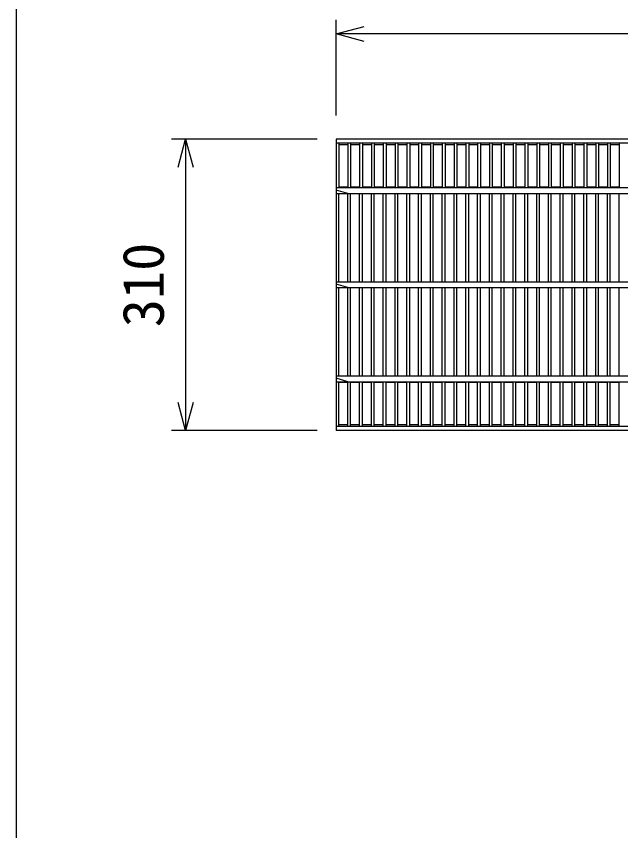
# Model space of a CAD drawing. Units: millimetres, scale not verified. Extents: x -33600 to 33600, y -11880 to 11880.
# Drawn here: x -30951 to -30308, y -7294 to -6428 of the extents above; entities that cross this region are included whole.
import ezdxf
from ezdxf.enums import TextEntityAlignment as Align

# ---------------------------------------------------------------- set-up
doc = ezdxf.new("R2010")
doc.units = ezdxf.units.MM
doc.header["$LTSCALE"] = 40
for name, color, linetype, lineweight in [('0-0_DIM', 7, 'Continuous', 25), ('0-2_HATCH', 6, 'Continuous', 25), ('0-6_TXT', 7, 'Continuous', 25)]:
    doc.layers.add(name, color=color, linetype=linetype, lineweight=lineweight)
doc.styles.add('ＭＳ ゴシック', font='')
doc.styles.get('ＭＳ ゴシック').set_extended_font_data('MS Gothic')

msp = doc.modelspace()

# ---------------------------------------------------------------- linework, layer by layer
at = {"layer": '0-0_DIM'}
for p, q in [((-30610.84, -6533.78), (-30610.84, -6432.19)), ((-29615.84, -6447.19), (-30610.84, -6447.19)), ((-30630.84, -6559), (-30785.84, -6559)), ((-30770.84, -6559), (-30770.84, -6869)), ((-30630.84, -6869), (-30785.84, -6869))]:
    msp.add_line(p, q, dxfattribs=at)
for points in [[(-30580.84, -6455.23), (-30610.84, -6447.19), (-30580.84, -6439.15)], [(-30778.88, -6589), (-30770.84, -6559), (-30762.8, -6589)], [(-30762.8, -6839), (-30770.84, -6869), (-30778.88, -6839)]]:
    msp.add_lwpolyline(points, dxfattribs=at)
at = {"layer": '0-2_HATCH'}
for p, q in [((-30610.84, -6559), (-30610.84, -6869)), ((-29615.84, -6559), (-30610.84, -6559)), ((-29615.84, -6563.5), (-30610.84, -6563.5)), ((-30607.84, -6563.5), (-30607.84, -6611)), ((-30598.28, -6563.5), (-30598.28, -6611)), ((-30595.28, -6563.5), (-30595.28, -6611)), ((-30585.73, -6563.5), (-30585.73, -6611)), ((-30582.73, -6563.5), (-30582.73, -6611)), ((-30573.17, -6563.5), (-30573.17, -6611)), ((-30570.17, -6563.5), (-30570.17, -6611)), ((-30560.61, -6563.5), (-30560.61, -6611)), ((-30557.61, -6563.5), (-30557.61, -6611)), ((-30548.06, -6563.5), (-30548.06, -6611)), ((-30545.06, -6563.5), (-30545.06, -6611)), ((-30535.5, -6563.5), (-30535.5, -6611)), ((-30532.5, -6563.5), (-30532.5, -6611)), ((-30522.94, -6563.5), (-30522.94, -6611)), ((-30519.94, -6563.5), (-30519.94, -6611)), ((-30510.39, -6563.5), (-30510.39, -6611)), ((-30507.39, -6563.5), (-30507.39, -6611)), ((-30497.83, -6563.5), (-30497.83, -6611)), ((-30494.83, -6563.5), (-30494.83, -6611)), ((-30485.27, -6563.5), (-30485.27, -6611)), ((-30482.27, -6563.5), (-30482.27, -6611)), ((-30472.72, -6563.5), (-30472.72, -6611)), ((-30469.72, -6563.5), (-30469.72, -6611)), ((-30460.16, -6563.5), (-30460.16, -6611)), ((-30457.16, -6563.5), (-30457.16, -6611)), ((-30447.6, -6563.5), (-30447.6, -6611)), ((-30444.6, -6563.5), (-30444.6, -6611)), ((-30435.04, -6563.5), (-30435.04, -6611)), ((-30432.04, -6563.5), (-30432.04, -6611)), ((-30422.49, -6563.5), (-30422.49, -6611)), ((-30419.49, -6563.5), (-30419.49, -6611)), ((-30409.93, -6563.5), (-30409.93, -6611)), ((-30406.93, -6563.5), (-30406.93, -6611)), ((-30397.37, -6563.5), (-30397.37, -6611)), ((-30394.37, -6563.5), (-30394.37, -6611)), ((-30384.82, -6563.5), (-30384.82, -6611)), ((-30381.82, -6563.5), (-30381.82, -6611)), ((-30372.26, -6563.5), (-30372.26, -6611)), ((-30369.26, -6563.5), (-30369.26, -6611)), ((-30359.7, -6563.5), (-30359.7, -6611)), ((-30356.7, -6563.5), (-30356.7, -6611)), ((-30347.15, -6563.5), (-30347.15, -6611)), ((-30344.15, -6563.5), (-30344.15, -6611)), ((-30334.59, -6563.5), (-30334.59, -6611)), ((-30331.59, -6563.5), (-30331.59, -6611)), ((-30322.03, -6563.5), (-30322.03, -6611)), ((-30319.03, -6563.5), (-30319.03, -6611)), ((-30309.47, -6563.5), (-30309.47, -6611)), ((-30598.28, -6565), (-30607.84, -6565)), ((-30585.73, -6565), (-30595.28, -6565)), ((-30573.17, -6565), (-30582.73, -6565)), ((-30560.61, -6565), (-30570.17, -6565)), ((-30548.06, -6565), (-30557.61, -6565)), ((-30535.5, -6565), (-30545.06, -6565)), ((-30522.94, -6565), (-30532.5, -6565)), ((-30510.39, -6565), (-30519.94, -6565)), ((-30497.83, -6565), (-30507.39, -6565)), ((-30485.27, -6565), (-30494.83, -6565)), ((-30472.72, -6565), (-30482.27, -6565)), ((-30460.16, -6565), (-30469.72, -6565)), ((-30447.6, -6565), (-30457.16, -6565)), ((-30435.04, -6565), (-30444.6, -6565)), ((-30422.49, -6565), (-30432.04, -6565)), ((-30409.93, -6565), (-30419.49, -6565)), ((-30397.37, -6565), (-30406.93, -6565)), ((-30384.82, -6565), (-30394.37, -6565)), ((-30372.26, -6565), (-30381.82, -6565)), ((-30359.7, -6565), (-30369.26, -6565)), ((-30347.15, -6565), (-30356.7, -6565)), ((-30334.59, -6565), (-30344.15, -6565)), ((-30322.03, -6565), (-30331.59, -6565)), ((-30309.47, -6565), (-30319.03, -6565)), ((-29615.84, -6611), (-30610.84, -6611)), ((-30598.28, -6617), (-30610.84, -6613.28)), ((-30598.28, -6610), (-30607.84, -6610)), ((-30585.73, -6610), (-30595.28, -6610)), ((-30573.17, -6610), (-30582.73, -6610)), ((-30560.61, -6610), (-30570.17, -6610)), ((-30548.06, -6610), (-30557.61, -6610)), ((-30535.5, -6610), (-30545.06, -6610)), ((-30522.94, -6610), (-30532.5, -6610)), ((-30510.39, -6610), (-30519.94, -6610)), ((-30497.83, -6610), (-30507.39, -6610)), ((-30485.27, -6610), (-30494.83, -6610)), ((-30472.72, -6610), (-30482.27, -6610)), ((-30460.16, -6610), (-30469.72, -6610)), ((-30447.6, -6610), (-30457.16, -6610)), ((-30435.04, -6610), (-30444.6, -6610)), ((-30422.49, -6610), (-30432.04, -6610)), ((-30409.93, -6610), (-30419.49, -6610)), ((-30397.37, -6610), (-30406.93, -6610)), ((-30384.82, -6610), (-30394.37, -6610)), ((-30372.26, -6610), (-30381.82, -6610)), ((-30359.7, -6610), (-30369.26, -6610)), ((-30347.15, -6610), (-30356.7, -6610)), ((-30334.59, -6610), (-30344.15, -6610)), ((-30322.03, -6610), (-30331.59, -6610)), ((-30309.47, -6610), (-30319.03, -6610)), ((-30610.84, -6617), (-29615.84, -6617)), ((-30607.84, -6711), (-30607.84, -6617)), ((-30598.28, -6711), (-30598.28, -6617)), ((-30595.28, -6711), (-30595.28, -6617)), ((-30585.73, -6711), (-30585.73, -6617)), ((-30582.73, -6711), (-30582.73, -6617)), ((-30573.17, -6711), (-30573.17, -6617)), ((-30570.17, -6711), (-30570.17, -6617)), ((-30560.61, -6711), (-30560.61, -6617)), ((-30557.61, -6711), (-30557.61, -6617)), ((-30548.06, -6711), (-30548.06, -6617)), ((-30545.06, -6711), (-30545.06, -6617)), ((-30535.5, -6711), (-30535.5, -6617)), ((-30532.5, -6711), (-30532.5, -6617)), ((-30522.94, -6711), (-30522.94, -6617)), ((-30519.94, -6711), (-30519.94, -6617)), ((-30510.39, -6711), (-30510.39, -6617)), ((-30507.39, -6711), (-30507.39, -6617)), ((-30497.83, -6711), (-30497.83, -6617)), ((-30494.83, -6711), (-30494.83, -6617)), ((-30485.27, -6711), (-30485.27, -6617)), ((-30482.27, -6711), (-30482.27, -6617)), ((-30472.72, -6711), (-30472.72, -6617)), ((-30469.72, -6711), (-30469.72, -6617)), ((-30460.16, -6711), (-30460.16, -6617)), ((-30457.16, -6711), (-30457.16, -6617)), ((-30447.6, -6711), (-30447.6, -6617)), ((-30444.6, -6711), (-30444.6, -6617)), ((-30435.04, -6711), (-30435.04, -6617)), ((-30432.04, -6711), (-30432.04, -6617)), ((-30422.49, -6711), (-30422.49, -6617)), ((-30419.49, -6711), (-30419.49, -6617)), ((-30409.93, -6711), (-30409.93, -6617)), ((-30406.93, -6711), (-30406.93, -6617)), ((-30397.37, -6711), (-30397.37, -6617)), ((-30394.37, -6711), (-30394.37, -6617)), ((-30384.82, -6711), (-30384.82, -6617)), ((-30381.82, -6711), (-30381.82, -6617)), ((-30372.26, -6711), (-30372.26, -6617)), ((-30369.26, -6711), (-30369.26, -6617)), ((-30359.7, -6711), (-30359.7, -6617)), ((-30356.7, -6711), (-30356.7, -6617)), ((-30347.15, -6711), (-30347.15, -6617)), ((-30344.15, -6711), (-30344.15, -6617)), ((-30334.59, -6711), (-30334.59, -6617)), ((-30331.59, -6711), (-30331.59, -6617)), ((-30322.03, -6711), (-30322.03, -6617)), ((-30319.03, -6711), (-30319.03, -6617)), ((-30309.47, -6711), (-30309.47, -6617)), ((-29615.84, -6711), (-30610.84, -6711)), ((-30598.28, -6717), (-30610.84, -6713.28)), ((-30610.84, -6717), (-29615.84, -6717)), ((-30607.84, -6811), (-30607.84, -6717)), ((-30598.28, -6811), (-30598.28, -6717)), ((-30595.28, -6811), (-30595.28, -6717)), ((-30585.73, -6811), (-30585.73, -6717)), ((-30582.73, -6811), (-30582.73, -6717)), ((-30573.17, -6811), (-30573.17, -6717)), ((-30570.17, -6811), (-30570.17, -6717)), ((-30560.61, -6811), (-30560.61, -6717)), ((-30557.61, -6811), (-30557.61, -6717)), ((-30548.06, -6811), (-30548.06, -6717)), ((-30545.06, -6811), (-30545.06, -6717)), ((-30535.5, -6811), (-30535.5, -6717)), ((-30532.5, -6811), (-30532.5, -6717)), ((-30522.94, -6811), (-30522.94, -6717)), ((-30519.94, -6811), (-30519.94, -6717)), ((-30510.39, -6811), (-30510.39, -6717)), ((-30507.39, -6811), (-30507.39, -6717)), ((-30497.83, -6811), (-30497.83, -6717)), ((-30494.83, -6811), (-30494.83, -6717)), ((-30485.27, -6811), (-30485.27, -6717)), ((-30482.27, -6811), (-30482.27, -6717)), ((-30472.72, -6811), (-30472.72, -6717)), ((-30469.72, -6811), (-30469.72, -6717)), ((-30460.16, -6811), (-30460.16, -6717)), ((-30457.16, -6811), (-30457.16, -6717)), ((-30447.6, -6811), (-30447.6, -6717)), ((-30444.6, -6811), (-30444.6, -6717)), ((-30435.04, -6811), (-30435.04, -6717)), ((-30432.04, -6811), (-30432.04, -6717)), ((-30422.49, -6811), (-30422.49, -6717)), ((-30419.49, -6811), (-30419.49, -6717)), ((-30409.93, -6811), (-30409.93, -6717)), ((-30406.93, -6811), (-30406.93, -6717)), ((-30397.37, -6811), (-30397.37, -6717)), ((-30394.37, -6811), (-30394.37, -6717)), ((-30384.82, -6811), (-30384.82, -6717)), ((-30381.82, -6811), (-30381.82, -6717)), ((-30372.26, -6811), (-30372.26, -6717)), ((-30369.26, -6811), (-30369.26, -6717)), ((-30359.7, -6811), (-30359.7, -6717)), ((-30356.7, -6811), (-30356.7, -6717)), ((-30347.15, -6811), (-30347.15, -6717)), ((-30344.15, -6811), (-30344.15, -6717)), ((-30334.59, -6811), (-30334.59, -6717)), ((-30331.59, -6811), (-30331.59, -6717)), ((-30322.03, -6811), (-30322.03, -6717)), ((-30319.03, -6811), (-30319.03, -6717)), ((-30309.47, -6811), (-30309.47, -6717)), ((-29615.84, -6811), (-30610.84, -6811)), ((-30598.28, -6817), (-30610.84, -6813.28)), ((-30610.84, -6817), (-29615.84, -6817)), ((-30607.84, -6864.5), (-30607.84, -6817)), ((-30598.28, -6818), (-30607.84, -6818)), ((-30598.28, -6864.5), (-30598.28, -6817)), ((-30595.28, -6864.5), (-30595.28, -6817)), ((-30585.73, -6818), (-30595.28, -6818)), ((-30585.73, -6864.5), (-30585.73, -6817)), ((-30582.73, -6864.5), (-30582.73, -6817)), ((-30573.17, -6818), (-30582.73, -6818)), ((-30573.17, -6864.5), (-30573.17, -6817)), ((-30570.17, -6864.5), (-30570.17, -6817)), ((-30560.61, -6818), (-30570.17, -6818)), ((-30560.61, -6864.5), (-30560.61, -6817)), ((-30557.61, -6864.5), (-30557.61, -6817)), ((-30548.06, -6818), (-30557.61, -6818)), ((-30548.06, -6864.5), (-30548.06, -6817)), ((-30545.06, -6864.5), (-30545.06, -6817)), ((-30535.5, -6818), (-30545.06, -6818)), ((-30535.5, -6864.5), (-30535.5, -6817)), ((-30532.5, -6864.5), (-30532.5, -6817)), ((-30522.94, -6818), (-30532.5, -6818)), ((-30522.94, -6864.5), (-30522.94, -6817)), ((-30519.94, -6864.5), (-30519.94, -6817)), ((-30510.39, -6818), (-30519.94, -6818)), ((-30510.39, -6864.5), (-30510.39, -6817)), ((-30507.39, -6864.5), (-30507.39, -6817)), ((-30497.83, -6818), (-30507.39, -6818)), ((-30497.83, -6864.5), (-30497.83, -6817)), ((-30494.83, -6864.5), (-30494.83, -6817)), ((-30485.27, -6818), (-30494.83, -6818)), ((-30485.27, -6864.5), (-30485.27, -6817)), ((-30482.27, -6864.5), (-30482.27, -6817)), ((-30472.72, -6818), (-30482.27, -6818)), ((-30472.72, -6864.5), (-30472.72, -6817)), ((-30469.72, -6864.5), (-30469.72, -6817)), ((-30460.16, -6818), (-30469.72, -6818)), ((-30460.16, -6864.5), (-30460.16, -6817)), ((-30457.16, -6864.5), (-30457.16, -6817)), ((-30447.6, -6818), (-30457.16, -6818)), ((-30447.6, -6864.5), (-30447.6, -6817)), ((-30444.6, -6864.5), (-30444.6, -6817)), ((-30435.04, -6818), (-30444.6, -6818)), ((-30435.04, -6864.5), (-30435.04, -6817)), ((-30432.04, -6864.5), (-30432.04, -6817)), ((-30422.49, -6818), (-30432.04, -6818)), ((-30422.49, -6864.5), (-30422.49, -6817)), ((-30419.49, -6864.5), (-30419.49, -6817)), ((-30409.93, -6818), (-30419.49, -6818)), ((-30409.93, -6864.5), (-30409.93, -6817)), ((-30406.93, -6864.5), (-30406.93, -6817)), ((-30397.37, -6818), (-30406.93, -6818)), ((-30397.37, -6864.5), (-30397.37, -6817)), ((-30394.37, -6864.5), (-30394.37, -6817)), ((-30384.82, -6818), (-30394.37, -6818)), ((-30384.82, -6864.5), (-30384.82, -6817)), ((-30381.82, -6864.5), (-30381.82, -6817)), ((-30372.26, -6818), (-30381.82, -6818)), ((-30372.26, -6864.5), (-30372.26, -6817)), ((-30369.26, -6864.5), (-30369.26, -6817)), ((-30359.7, -6818), (-30369.26, -6818)), ((-30359.7, -6864.5), (-30359.7, -6817)), ((-30356.7, -6864.5), (-30356.7, -6817)), ((-30347.15, -6818), (-30356.7, -6818)), ((-30347.15, -6864.5), (-30347.15, -6817)), ((-30344.15, -6864.5), (-30344.15, -6817)), ((-30334.59, -6818), (-30344.15, -6818)), ((-30334.59, -6864.5), (-30334.59, -6817)), ((-30331.59, -6864.5), (-30331.59, -6817)), ((-30322.03, -6818), (-30331.59, -6818)), ((-30322.03, -6864.5), (-30322.03, -6817)), ((-30319.03, -6864.5), (-30319.03, -6817)), ((-30309.47, -6818), (-30319.03, -6818)), ((-30309.47, -6864.5), (-30309.47, -6817)), ((-29615.84, -6864.5), (-30610.84, -6864.5)), ((-30598.28, -6863), (-30607.84, -6863)), ((-30585.73, -6863), (-30595.28, -6863)), ((-30573.17, -6863), (-30582.73, -6863)), ((-30560.61, -6863), (-30570.17, -6863)), ((-30548.06, -6863), (-30557.61, -6863)), ((-30535.5, -6863), (-30545.06, -6863)), ((-30522.94, -6863), (-30532.5, -6863)), ((-30510.39, -6863), (-30519.94, -6863)), ((-30497.83, -6863), (-30507.39, -6863)), ((-30485.27, -6863), (-30494.83, -6863)), ((-30472.72, -6863), (-30482.27, -6863)), ((-30460.16, -6863), (-30469.72, -6863)), ((-30447.6, -6863), (-30457.16, -6863)), ((-30435.04, -6863), (-30444.6, -6863)), ((-30422.49, -6863), (-30432.04, -6863)), ((-30409.93, -6863), (-30419.49, -6863)), ((-30397.37, -6863), (-30406.93, -6863)), ((-30384.82, -6863), (-30394.37, -6863)), ((-30372.26, -6863), (-30381.82, -6863)), ((-30359.7, -6863), (-30369.26, -6863)), ((-30347.15, -6863), (-30356.7, -6863)), ((-30334.59, -6863), (-30344.15, -6863)), ((-30322.03, -6863), (-30331.59, -6863)), ((-30309.47, -6863), (-30319.03, -6863)), ((-29615.84, -6869), (-30610.84, -6869))]:
    msp.add_line(p, q, dxfattribs=at)
at = {"layer": '0-6_TXT'}
msp.add_lwpolyline([(-30951.01, -8234.13), (-29151.01, -8234.13), (-29151.01, -4634.13), (-30951.01, -4634.13)], close=True, dxfattribs=at)

# ---------------------------------------------------------------- texts
at = {"layer": '0-0_DIM', "style": 'ＭＳ ゴシック'}
msp.add_text('310', height=43.99, rotation=90, dxfattribs=at).set_placement((-30780.84, -6759), align=Align.BOTTOM_LEFT)

doc.saveas('drawing.dxf')
